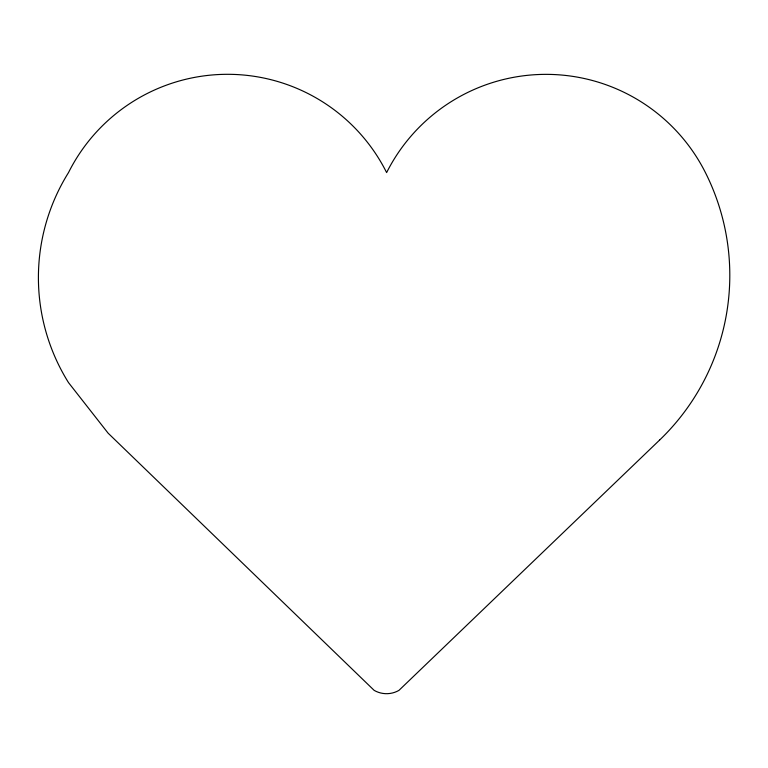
<?xml version="1.0" encoding="UTF-8"?>
<svg xmlns="http://www.w3.org/2000/svg" width="768" height="768" viewBox="0 0 768 768"><rect width="100%" height="100%" fill="white"/><g stroke="black" fill="none" stroke-linecap="round" stroke-linejoin="round"><path stroke-width="1.15" d="M659.587 440.083L398.957 690.374A24.826 24.826 0 0 1 374.16 690.374L108.134 433.19L68.506 382.608A198.23 198.23 0 0 1 68.506 172.589A177.85 177.85 0 0 1 386.621 172.589A178.445 178.445 0 0 1 705.418 172.589A228.48 228.48 0 0 1 659.587 440.083"/></g></svg>
